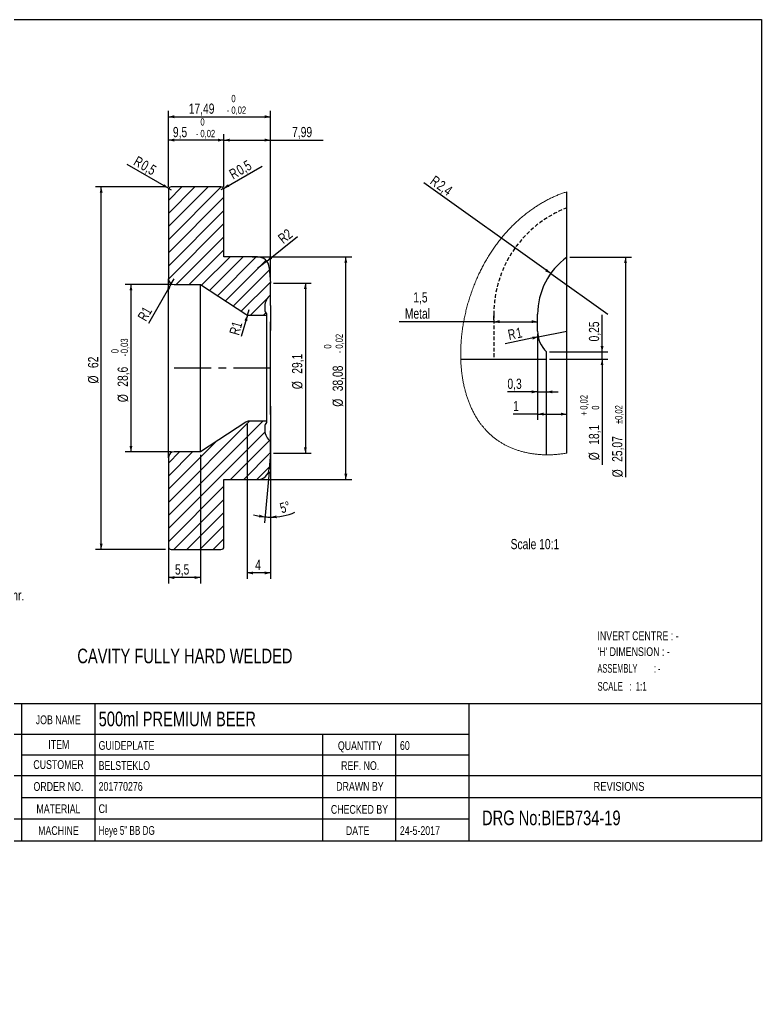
# Model space of a CAD drawing. Header units: millimetres. Extents: x 8 to 412, y -43 to 289.
# Drawn here: x 158.2 to 412, y -43.1 to 289 of the extents above; entities that cross this region are included whole.
import ezdxf

# ---------------------------------------------------------------- set-up
doc = ezdxf.new("R2010")
doc.units = ezdxf.units.MM
doc.linetypes.add('CENTERX2', pattern=[20.32, 12.7, -2.54, 2.54, -2.54])
doc.linetypes.add('HIDDEN', pattern=[1.905, 1.27, -0.635])
for name, color, linetype in [('CENTERLINE', 4, 'CENTERX2'), ('DIMENSIONS', 2, 'Continuous'), ('HATCH', 3, 'Continuous'), ('HIDDEN', 3, 'HIDDEN'), ('TEXT', 2, 'Continuous')]:
    doc.layers.add(name, color=color, linetype=linetype)
doc.layers.add('OUTLINE', color=7, linetype='Continuous', lineweight=25)
doc.styles.add('SLDTEXTSTYLE0', font='TXT', dxfattribs={"width": 0.75})
doc.styles.add('SLDTEXTSTYLE3', font='TXT', dxfattribs={"width": 0.797872})
doc.styles.add('SLDTEXTSTYLE4', font='TXT', dxfattribs={"width": 0.692308})
doc.styles.add('SLDTEXTSTYLE5', font='TXT', dxfattribs={"width": 0.660714})
doc.styles.add('SLDTEXTSTYLE6', font='TXT', dxfattribs={"width": 0.631579})
doc.dimstyles.new('SLDDIMSTYLE0', dxfattribs={"dimtxt": 3.5, "dimasz": 2, "dimexe": 0, "dimexo": 0.0625, "dimgap": 0.875, "dimtad": 1, "dimlfac": 0.5, "dimrnd": 1e-09, "dimzin": 12, "dimdsep": 46, "dimtxsty": 'SLDTEXTSTYLE0', "dimsah": 1, "dimcen": 0.09, "dimadec": 0, "dimazin": 3, "dimtfac": 1, "dimtofl": 0, "dimtmove": 0, "dimatfit": 3, "dimfxl": 1, "dimfrac": 2, "dimtolj": 1, "dimtzin": 12, "dimarcsym": 0})
doc.dimstyles.new('SLDDIMSTYLE10', dxfattribs={"dimtxt": 3.5, "dimasz": 2, "dimexe": 0, "dimexo": 0.0625, "dimgap": 0.875, "dimtad": 1, "dimdec": 4, "dimlfac": 0.5, "dimzin": 12, "dimdsep": 46, "dimtxsty": 'SLDTEXTSTYLE0', "dimsah": 1, "dimcen": 0.09, "dimazin": 3, "dimtfac": 1, "dimtofl": 0, "dimtmove": 0, "dimatfit": 3, "dimfxl": 1, "dimfrac": 2, "dimtolj": 1, "dimtzin": 12, "dimarcsym": 0})
doc.dimstyles.new('SLDDIMSTYLE11', dxfattribs={"dimtxt": 3.5, "dimasz": 2, "dimexe": 0, "dimexo": 0.0625, "dimgap": 0.875, "dimtad": 1, "dimlfac": 0.1, "dimrnd": 1e-09, "dimzin": 12, "dimdsep": 46, "dimtxsty": 'SLDTEXTSTYLE0', "dimsah": 1, "dimcen": 0.09, "dimadec": 0, "dimazin": 3, "dimtfac": 1, "dimtofl": 0, "dimtmove": 0, "dimatfit": 3, "dimfxl": 1, "dimfrac": 2, "dimtolj": 1, "dimtzin": 12, "dimarcsym": 0})
doc.dimstyles.new('SLDDIMSTYLE12', dxfattribs={"dimtxt": 3.5, "dimasz": 2, "dimexe": 0, "dimexo": 0.0625, "dimgap": 0.875, "dimtad": 1, "dimlfac": 0.1, "dimrnd": 1e-09, "dimzin": 12, "dimdsep": 46, "dimtxsty": 'SLDTEXTSTYLE0', "dimsah": 1, "dimcen": 0, "dimadec": 0, "dimazin": 3, "dimtfac": 1, "dimtofl": 0, "dimtmove": 0, "dimatfit": 3, "dimfxl": 1, "dimfrac": 2, "dimtolj": 1, "dimtzin": 12, "dimarcsym": 0})
doc.dimstyles.new('SLDDIMSTYLE13', dxfattribs={"dimtxt": 3.5, "dimasz": 2, "dimexe": 0, "dimexo": 0.0625, "dimgap": 0.875, "dimtad": 1, "dimlfac": 0.1, "dimrnd": 1e-09, "dimzin": 12, "dimdsep": 46, "dimtxsty": 'SLDTEXTSTYLE0', "dimsah": 1, "dimcen": 0.09, "dimse2": 1, "dimsd2": 1, "dimadec": 0, "dimazin": 3, "dimtol": 1, "dimtp": 0.02, "dimtfac": 1, "dimtofl": 0, "dimtmove": 0, "dimatfit": 3, "dimfxl": 1, "dimfrac": 2, "dimtolj": 1, "dimarcsym": 0})
doc.dimstyles.new('SLDDIMSTYLE14', dxfattribs={"dimtxt": 3.5, "dimasz": 2, "dimexe": 0, "dimexo": 0.0625, "dimgap": 0.875, "dimtad": 1, "dimlfac": 0.1, "dimrnd": 1e-09, "dimdsep": 46, "dimtxsty": 'SLDTEXTSTYLE0', "dimsah": 1, "dimcen": 0.09, "dimadec": 0, "dimazin": 2, "dimtfac": 1, "dimtmove": 0, "dimatfit": 0, "dimfxl": 1, "dimfrac": 2, "dimtolj": 1, "dimtzin": 12, "dimarcsym": 0})
doc.dimstyles.new('SLDDIMSTYLE15', dxfattribs={"dimtxt": 3.5, "dimasz": 2, "dimexe": 0, "dimexo": 0.0625, "dimgap": 0.875, "dimtad": 1, "dimlfac": 0.1, "dimrnd": 1e-09, "dimzin": 12, "dimdsep": 46, "dimtxsty": 'SLDTEXTSTYLE0', "dimsah": 1, "dimcen": 0.09, "dimse2": 1, "dimsd2": 1, "dimadec": 0, "dimazin": 3, "dimtol": 1, "dimtp": 0.02, "dimtm": 0.02, "dimtfac": 1, "dimtofl": 0, "dimtmove": 0, "dimatfit": 3, "dimfxl": 1, "dimfrac": 2, "dimtolj": 1, "dimarcsym": 0})
doc.dimstyles.new('SLDDIMSTYLE3', dxfattribs={"dimtxt": 3.5, "dimasz": 2, "dimexe": 0, "dimexo": 0.0625, "dimgap": 0.875, "dimtad": 1, "dimlfac": 0.5, "dimrnd": 1e-09, "dimzin": 12, "dimdsep": 46, "dimtxsty": 'SLDTEXTSTYLE0', "dimsah": 1, "dimcen": 0.09, "dimadec": 0, "dimazin": 3, "dimtol": 1, "dimtm": 0.02, "dimtfac": 1, "dimtofl": 0, "dimtmove": 0, "dimatfit": 3, "dimfxl": 1, "dimfrac": 2, "dimtolj": 1, "dimarcsym": 0})
doc.dimstyles.new('SLDDIMSTYLE4', dxfattribs={"dimtxt": 3.5, "dimasz": 2, "dimexe": 0, "dimexo": 0.0625, "dimgap": 0.875, "dimtad": 1, "dimdec": 1, "dimlfac": 0.5, "dimrnd": 1e-09, "dimzin": 12, "dimdsep": 46, "dimtxsty": 'SLDTEXTSTYLE0', "dimsah": 1, "dimcen": 0.09, "dimadec": 0, "dimazin": 3, "dimtfac": 1, "dimtdec": 1, "dimtofl": 0, "dimtmove": 0, "dimatfit": 3, "dimfxl": 1, "dimfrac": 2, "dimtolj": 1, "dimtzin": 12, "dimarcsym": 0})
doc.dimstyles.new('SLDDIMSTYLE5', dxfattribs={"dimtxt": 3.5, "dimasz": 2, "dimexe": 0, "dimexo": 0.0625, "dimgap": 0.875, "dimtad": 1, "dimlfac": 0.5, "dimrnd": 1e-09, "dimdsep": 46, "dimtxsty": 'SLDTEXTSTYLE0', "dimsah": 1, "dimcen": 0, "dimadec": 0, "dimazin": 2, "dimtfac": 1, "dimtofl": 0, "dimtmove": 0, "dimatfit": 3, "dimfxl": 1, "dimfrac": 2, "dimtolj": 1, "dimtzin": 12, "dimarcsym": 0})
doc.dimstyles.new('SLDDIMSTYLE6', dxfattribs={"dimtxt": 3.5, "dimasz": 2, "dimexe": 0, "dimexo": 0.0625, "dimgap": 0.875, "dimtad": 1, "dimlfac": 0.5, "dimrnd": 1e-09, "dimdsep": 46, "dimtxsty": 'SLDTEXTSTYLE0', "dimsah": 1, "dimcen": 0, "dimadec": 0, "dimazin": 2, "dimtfac": 1, "dimtofl": 0, "dimtmove": 0, "dimatfit": 3, "dimfxl": 1, "dimfrac": 2, "dimtolj": 1, "dimtzin": 12, "dimarcsym": 0})
doc.dimstyles.new('SLDDIMSTYLE7', dxfattribs={"dimtxt": 3.5, "dimasz": 2, "dimexe": 0, "dimexo": 0.0625, "dimgap": 0.875, "dimtad": 1, "dimlfac": 0.5, "dimrnd": 1e-09, "dimzin": 12, "dimdsep": 46, "dimtxsty": 'SLDTEXTSTYLE0', "dimsah": 1, "dimcen": 0.09, "dimadec": 0, "dimazin": 3, "dimtol": 1, "dimtm": 0.03, "dimtfac": 1, "dimtofl": 0, "dimtmove": 0, "dimatfit": 3, "dimfxl": 1, "dimfrac": 2, "dimtolj": 1, "dimarcsym": 0})
doc.dimstyles.new('SLDDIMSTYLE8', dxfattribs={"dimtxt": 3.5, "dimasz": 2, "dimexe": 0, "dimexo": 0.0625, "dimgap": 0.875, "dimtad": 1, "dimlfac": 0.5, "dimrnd": 1e-09, "dimzin": 12, "dimdsep": 46, "dimtxsty": 'SLDTEXTSTYLE0', "dimsah": 1, "dimcen": 0, "dimadec": 0, "dimazin": 3, "dimtfac": 1, "dimtofl": 0, "dimtmove": 0, "dimatfit": 3, "dimfxl": 1, "dimfrac": 2, "dimtolj": 1, "dimtzin": 12, "dimarcsym": 0})
doc.dimstyles.new('SLDDIMSTYLE9', dxfattribs={"dimtxt": 3.5, "dimasz": 2, "dimexe": 0, "dimexo": 0.0625, "dimgap": 0.875, "dimtad": 1, "dimlfac": 0.5, "dimrnd": 1e-09, "dimzin": 12, "dimdsep": 46, "dimtxsty": 'SLDTEXTSTYLE0', "dimsah": 1, "dimcen": 0, "dimadec": 0, "dimazin": 3, "dimtfac": 1, "dimtofl": 0, "dimtmove": 0, "dimatfit": 3, "dimfxl": 1, "dimfrac": 2, "dimtolj": 1, "dimtzin": 12, "dimarcsym": 0})

# ---------------------------------------------------------------- blocks, each defined once
blk = doc.blocks.new('SW_NOTE_6')
at = {"layer": 'TEXT', "color": 0, "char_height": 3.5, "attachment_point": 1, "style": 'SLDTEXTSTYLE0'}
for s, insert in [('Engrave :', (0.57, -0.04)), ('{500ml PREMIUM BEER/BIE/Pairnr.}', (0.57, -4.57))]:
    blk.add_mtext(s, dxfattribs=dict(at, insert=insert))
blk = doc.blocks.new('_D_1')
at = {"layer": 'DIMENSIONS'}
for p, q in [((237.79, 207.81), (271.85, 207.81)), ((269.85, 131.65), (269.85, 207.81)), ((229.17, 131.65), (271.85, 131.65))]:
    blk.add_line(p, q, dxfattribs=at)
for points in [[(269.85, 207.81), (269.35, 205.81), (270.35, 205.81)], [(269.85, 131.65), (270.35, 133.65), (269.35, 133.65)]]:
    blk.add_solid(points, dxfattribs=at)
at = {"layer": 'DIMENSIONS', "attachment_point": 1, "rotation": 90, "style": 'SLDTEXTSTYLE0'}
for s, insert, char_height in [('0,02', (266.35, 176.43), 2.5), ('0', (262.39, 176.43), 2.5), ('-', (266.35, 174.87), 2.5), ('38,08', (265.34, 161.85), 3.5), ('%%c', (265.34, 156.57), 3.5)]:
    blk.add_mtext(s, dxfattribs=dict(at, insert=insert, char_height=char_height))
blk = doc.blocks.new('_D_2')
at = {"layer": 'DIMENSIONS'}
for p, q in [((208.17, 231.73), (184.22, 231.73)), ((186.22, 107.73), (186.22, 231.73)), ((208.17, 107.73), (184.22, 107.73))]:
    blk.add_line(p, q, dxfattribs=at)
for points in [[(186.22, 231.73), (185.72, 229.73), (186.72, 229.73)], [(186.22, 107.73), (186.72, 109.73), (185.72, 109.73)]]:
    blk.add_solid(points, dxfattribs=at)
at = {"layer": 'DIMENSIONS', "char_height": 3.5, "attachment_point": 1, "rotation": 90, "style": 'SLDTEXTSTYLE0'}
for s, insert in [('62', (181.71, 169.79)), ('%%c', (181.71, 164.51))]:
    blk.add_mtext(s, dxfattribs=dict(at, insert=insert))
blk = doc.blocks.new('_D_3')
at = {"layer": 'DIMENSIONS'}
for p, q in [((209.17, 140.13), (209.17, 96.15)), ((220.17, 140.13), (220.17, 96.15)), ((220.17, 98.15), (209.17, 98.15))]:
    blk.add_line(p, q, dxfattribs=at)
for points in [[(209.17, 98.15), (211.17, 97.65), (211.17, 98.65)], [(220.17, 98.15), (218.17, 98.65), (218.17, 97.65)]]:
    blk.add_solid(points, dxfattribs=at)
at = {"layer": 'DIMENSIONS', "insert": (211.44, 102.66), "char_height": 3.5, "attachment_point": 1, "style": 'SLDTEXTSTYLE0'}
blk.add_mtext('5,5', dxfattribs=at)
blk = doc.blocks.new('_D_4')
at = {"layer": 'DIMENSIONS'}
for p, q in [((236.15, 150.63), (236.15, 97.73)), ((244.15, 150.63), (244.15, 97.73)), ((244.15, 99.73), (236.15, 99.73))]:
    blk.add_line(p, q, dxfattribs=at)
for points in [[(236.15, 99.73), (238.15, 99.23), (238.15, 100.23)], [(244.15, 99.73), (242.15, 100.23), (242.15, 99.23)]]:
    blk.add_solid(points, dxfattribs=at)
at = {"layer": 'DIMENSIONS', "insert": (238.86, 104.24), "char_height": 3.5, "attachment_point": 1, "style": 'SLDTEXTSTYLE0'}
blk.add_mtext('4', dxfattribs=at)
blk = doc.blocks.new('_D_5')
at = {"layer": 'DIMENSIONS'}
for q in [(195.13, 239.41), (210.17, 230.73)]:
    blk.add_line((209.3, 231.23), q, dxfattribs=at)
blk.add_solid([(209.3, 231.23), (207.82, 232.67), (207.32, 231.8)], dxfattribs=at)
at = {"layer": 'DIMENSIONS', "char_height": 3.5, "attachment_point": 1, "rotation": 330, "style": 'SLDTEXTSTYLE0'}
for s, insert in [('R', (198.72, 242.46)), ('0,5', (201.18, 241.04))]:
    blk.add_mtext(s, dxfattribs=dict(at, insert=insert))
blk = doc.blocks.new('_D_6')
at = {"layer": 'DIMENSIONS'}
for p, q in [((209.17, 231.73), (209.17, 257.73)), ((209.17, 255.73), (244.15, 255.73)), ((244.15, 199.81), (244.15, 257.73))]:
    blk.add_line(p, q, dxfattribs=at)
for points in [[(209.17, 255.73), (211.17, 255.23), (211.17, 256.23)], [(244.15, 255.73), (242.15, 256.23), (242.15, 255.23)]]:
    blk.add_solid(points, dxfattribs=at)
at = {"layer": 'DIMENSIONS', "attachment_point": 1, "style": 'SLDTEXTSTYLE0'}
for s, insert, char_height in [('0', (230.72, 263.2), 2.5), ('17,49', (216.14, 260.24), 3.5), ('0,02', (230.72, 259.23), 2.5), ('-', (229.15, 259.23), 2.5)]:
    blk.add_mtext(s, dxfattribs=dict(at, insert=insert, char_height=char_height))
blk = doc.blocks.new('_D_7')
at = {"layer": 'DIMENSIONS'}
for p, q in [((228.17, 231.73), (228.17, 249.73)), ((244.15, 199.81), (244.15, 249.73)), ((228.17, 247.73), (244.15, 247.73)), ((244.15, 247.73), (262.13, 247.73))]:
    blk.add_line(p, q, dxfattribs=at)
for points in [[(228.17, 247.73), (230.17, 247.23), (230.17, 248.23)], [(244.15, 247.73), (242.15, 248.23), (242.15, 247.23)]]:
    blk.add_solid(points, dxfattribs=at)
at = {"layer": 'DIMENSIONS', "insert": (251.49, 252.24), "char_height": 3.5, "attachment_point": 1, "style": 'SLDTEXTSTYLE0'}
blk.add_mtext('7,99', dxfattribs=at)
blk = doc.blocks.new('_D_8')
at = {"layer": 'DIMENSIONS'}
for p, q in [((209.17, 231.73), (209.17, 249.73)), ((228.17, 231.73), (228.17, 249.73)), ((228.17, 247.73), (209.17, 247.73))]:
    blk.add_line(p, q, dxfattribs=at)
for points in [[(209.17, 247.73), (211.17, 247.23), (211.17, 248.23)], [(228.17, 247.73), (226.17, 248.23), (226.17, 247.23)]]:
    blk.add_solid(points, dxfattribs=at)
at = {"layer": 'DIMENSIONS', "attachment_point": 1, "style": 'SLDTEXTSTYLE0'}
for s, insert, char_height in [('0', (220.14, 255.2), 2.5), ('9,5', (210.73, 252.24), 3.5), ('-', (218.58, 251.23), 2.5), ('0,02', (220.14, 251.23), 2.5)]:
    blk.add_mtext(s, dxfattribs=dict(at, insert=insert, char_height=char_height))
blk = doc.blocks.new('_D_9')
at = {"layer": 'DIMENSIONS'}
for q in [(241.2, 238.83), (227.17, 230.73)]:
    blk.add_line((228.03, 231.23), q, dxfattribs=at)
blk.add_solid([(228.03, 231.23), (230.02, 231.8), (229.52, 232.67)], dxfattribs=at)
at = {"layer": 'DIMENSIONS', "char_height": 3.5, "attachment_point": 1, "rotation": 30, "style": 'SLDTEXTSTYLE0'}
for s, insert in [('0,5', (232.02, 238.63)), ('R', (229.57, 237.22))]:
    blk.add_mtext(s, dxfattribs=dict(at, insert=insert))
blk = doc.blocks.new('_D_10')
at = {"layer": 'DIMENSIONS'}
for p, q in [((210.17, 198.33), (194.39, 198.33)), ((196.39, 198.33), (196.39, 141.13)), ((210.17, 141.13), (194.39, 141.13))]:
    blk.add_line(p, q, dxfattribs=at)
for points in [[(196.39, 198.33), (195.89, 196.33), (196.89, 196.33)], [(196.39, 141.13), (196.89, 143.13), (195.89, 143.13)]]:
    blk.add_solid(points, dxfattribs=at)
at = {"layer": 'DIMENSIONS', "attachment_point": 1, "rotation": 90, "style": 'SLDTEXTSTYLE0'}
for s, insert, char_height in [('0,03', (192.87, 174.87), 2.5), ('0', (189.64, 174.87), 2.5), ('-', (192.87, 173.76), 2.5), ('28,6', (191.82, 163.41), 3.5), ('%%c', (191.87, 158.13), 3.5)]:
    blk.add_mtext(s, dxfattribs=dict(at, insert=insert, char_height=char_height))
blk = doc.blocks.new('_D_11')
at = {"layer": 'DIMENSIONS'}
for q in [(211.17, 200.33), (202.34, 185.04)]:
    blk.add_line((210.17, 198.6), q, dxfattribs=at)
blk.add_solid([(210.17, 198.6), (208.73, 197.12), (209.6, 196.62)], dxfattribs=at)
at = {"layer": 'DIMENSIONS', "insert": (198.47, 187.27), "char_height": 3.5, "attachment_point": 1, "rotation": 60, "style": 'SLDTEXTSTYLE0'}
blk.add_mtext('R1', dxfattribs=at)
blk = doc.blocks.new('_D_12')
at = {"layer": 'DIMENSIONS'}
for q in [(236.75, 189.83), (234.09, 180.54)]:
    blk.add_line((236.2, 187.91), q, dxfattribs=at)
blk.add_solid([(236.2, 187.91), (235.17, 186.12), (236.13, 185.85)], dxfattribs=at)
at = {"layer": 'DIMENSIONS', "insert": (229.92, 181.73), "char_height": 3.5, "attachment_point": 1, "rotation": 74.0692, "style": 'SLDTEXTSTYLE0'}
blk.add_mtext('R1', dxfattribs=at)
blk = doc.blocks.new('_D_13')
at = {"layer": 'DIMENSIONS'}
for q in [(253.32, 214.75), (239.69, 203.81)]:
    blk.add_line((242.81, 206.32), q, dxfattribs=at)
blk.add_solid([(242.81, 206.32), (244.69, 207.18), (244.06, 207.96)], dxfattribs=at)
at = {"layer": 'DIMENSIONS', "insert": (246.29, 214.84), "char_height": 3.5, "attachment_point": 1, "rotation": 38.7734, "style": 'SLDTEXTSTYLE0'}
blk.add_mtext('R2', dxfattribs=at)
blk = doc.blocks.new('_D_14')
at = {"layer": 'DIMENSIONS'}
for p, q in [((245.15, 198.81), (258.02, 198.81)), ((256.02, 198.81), (256.02, 140.66)), ((245.15, 140.66), (258.02, 140.66))]:
    blk.add_line(p, q, dxfattribs=at)
for points in [[(256.02, 198.81), (255.52, 196.81), (256.52, 196.81)], [(256.02, 140.66), (256.52, 142.66), (255.52, 142.66)]]:
    blk.add_solid(points, dxfattribs=at)
at = {"layer": 'DIMENSIONS', "char_height": 3.5, "attachment_point": 1, "rotation": 90, "style": 'SLDTEXTSTYLE0'}
for s, insert in [('29,1', (251.45, 167.85)), ('%%c', (251.5, 162.57))]:
    blk.add_mtext(s, dxfattribs=dict(at, insert=insert))
blk = doc.blocks.new('_D_15')
at = {"layer": 'DIMENSIONS'}
for p, q in [((244.15, 139.66), (244.15, 116.83)), ((243.59, 134.31), (242.07, 116.92))]:
    blk.add_line(p, q, dxfattribs=at)
for start, end in [(254.5432, 265), (270, 292.3942), (265, 270)]:
    blk.add_arc((244.15, 140.66), 21.83, start, end, dxfattribs=at)
for points in [[(242.24, 118.91), (240.33, 119.67), (240.2, 118.68)], [(244.15, 118.83), (246.17, 118.42), (246.12, 119.42)]]:
    blk.add_solid(points, dxfattribs=at)
at = {"layer": 'DIMENSIONS', "insert": (246.95, 123.42), "char_height": 3.5, "attachment_point": 1, "rotation": 16.5718, "style": 'SLDTEXTSTYLE0'}
blk.add_mtext('5°', dxfattribs=at)
blk = doc.blocks.new('_D_16')
at = {"layer": 'DIMENSIONS'}
for p, q in [((320.44, 186.31), (320.44, 187.65)), ((335.44, 186.31), (335.44, 187.65)), ((320.44, 185.65), (288.06, 185.65)), ((320.44, 185.65), (335.44, 185.65))]:
    blk.add_line(p, q, dxfattribs=at)
for points in [[(320.44, 185.65), (322.44, 185.15), (322.44, 186.15)], [(335.44, 185.65), (333.44, 186.15), (333.44, 185.15)]]:
    blk.add_solid(points, dxfattribs=at)
at = {"layer": 'DIMENSIONS', "char_height": 3.5, "attachment_point": 1, "style": 'SLDTEXTSTYLE0'}
for s, insert in [('1,5', (292.92, 195.72)), ('Metal', (290.04, 190.17))]:
    blk.add_mtext(s, dxfattribs=dict(at, insert=insert))
blk = doc.blocks.new('_D_17')
at = {"layer": 'DIMENSIONS'}
for q in [(296.49, 233.09), (359.44, 188.17)]:
    blk.add_line((339.91, 202.11), q, dxfattribs=at)
blk.add_solid([(339.91, 202.11), (338.57, 203.68), (337.99, 202.87)], dxfattribs=at)
at = {"layer": 'DIMENSIONS', "char_height": 3.5, "attachment_point": 1, "rotation": 324.4905, "style": 'SLDTEXTSTYLE0'}
for s, insert in [('R', (300.4, 235.84)), ('2,4', (302.71, 234.2))]:
    blk.add_mtext(s, dxfattribs=dict(at, insert=insert))
blk = doc.blocks.new('_D_18')
at = {"layer": 'DIMENSIONS'}
for p, q in [((339.44, 172.8), (359.47, 172.8)), ((357.47, 172.8), (357.47, 136.68))]:
    blk.add_line(p, q, dxfattribs=at)
blk.add_solid([(357.47, 172.8), (356.97, 170.8), (357.97, 170.8)], dxfattribs=at)
at = {"layer": 'DIMENSIONS', "attachment_point": 1, "rotation": 90, "style": 'SLDTEXTSTYLE0'}
for s, insert, char_height in [('0,02', (350, 155.54), 2.5), ('0', (353.97, 155.54), 2.5), ('+', (350, 153.52), 2.5), ('18,1', (352.96, 143.55), 3.5), ('%%c', (352.96, 138.27), 3.5)]:
    blk.add_mtext(s, dxfattribs=dict(at, insert=insert, char_height=char_height))
blk = doc.blocks.new('_D_19')
at = {"layer": 'DIMENSIONS'}
for q in [(324.35, 178.09), (345.44, 182.44)]:
    blk.add_line((335.65, 180.42), q, dxfattribs=at)
blk.add_solid([(335.65, 180.42), (333.59, 180.51), (333.79, 179.53)], dxfattribs=at)
at = {"layer": 'DIMENSIONS', "char_height": 3.5, "attachment_point": 1, "rotation": 11.6476, "style": 'SLDTEXTSTYLE0'}
for s, insert in [('R', (325, 182.8)), ('1', (327.78, 183.37))]:
    blk.add_mtext(s, dxfattribs=dict(at, insert=insert))
blk = doc.blocks.new('_D_20')
at = {"layer": 'DIMENSIONS'}
for p, q in [((335.44, 181.44), (335.44, 159.65)), ((335.44, 161.65), (325.11, 161.65)), ((335.44, 161.65), (338.44, 161.65)), ((338.44, 161.65), (342.44, 161.65))]:
    blk.add_line(p, q, dxfattribs=at)
for points in [[(335.44, 161.65), (333.44, 162.15), (333.44, 161.15)], [(338.44, 161.65), (340.44, 161.15), (340.44, 162.15)]]:
    blk.add_solid(points, dxfattribs=at)
at = {"layer": 'DIMENSIONS', "insert": (325.11, 166.16), "char_height": 3.5, "attachment_point": 1, "style": 'SLDTEXTSTYLE0'}
blk.add_mtext('0,3', dxfattribs=at)
blk = doc.blocks.new('_D_21')
at = {"layer": 'DIMENSIONS'}
for p, q in [((335.44, 181.44), (335.44, 152.04)), ((335.44, 154.04), (327.05, 154.04)), ((335.44, 154.04), (345.44, 154.04))]:
    blk.add_line(p, q, dxfattribs=at)
for points in [[(335.44, 154.04), (337.44, 153.54), (337.44, 154.54)], [(345.44, 154.04), (343.44, 154.54), (343.44, 153.54)]]:
    blk.add_solid(points, dxfattribs=at)
at = {"layer": 'DIMENSIONS', "insert": (327.05, 158.55), "char_height": 3.5, "attachment_point": 1, "style": 'SLDTEXTSTYLE0'}
blk.add_mtext('1', dxfattribs=at)
blk = doc.blocks.new('_D_22')
at = {"layer": 'DIMENSIONS'}
for p, q in [((346.44, 207.67), (367.47, 207.67)), ((365.47, 207.67), (365.47, 132.44))]:
    blk.add_line(p, q, dxfattribs=at)
blk.add_solid([(365.47, 207.67), (364.97, 205.67), (365.97, 205.67)], dxfattribs=at)
at = {"layer": 'DIMENSIONS', "attachment_point": 1, "rotation": 90, "style": 'SLDTEXTSTYLE0'}
for s, insert, char_height in [('±0,02', (361.92, 150.65), 2.5), ('25,07', (360.9, 137.72), 3.5), ('%%c', (360.96, 132.44), 3.5)]:
    blk.add_mtext(s, dxfattribs=dict(at, insert=insert, char_height=char_height))
blk = doc.blocks.new('_D_23')
at = {"layer": 'DIMENSIONS'}
for p, q in [((357.47, 175.3), (357.47, 187.94)), ((339.44, 175.3), (359.47, 175.3)), ((339.44, 172.8), (359.47, 172.8)), ((357.47, 172.8), (357.47, 175.3)), ((357.47, 172.8), (357.47, 168.8))]:
    blk.add_line(p, q, dxfattribs=at)
for points in [[(357.47, 175.3), (357.97, 177.3), (356.97, 177.3)], [(357.47, 172.8), (356.97, 170.8), (357.97, 170.8)]]:
    blk.add_solid(points, dxfattribs=at)
at = {"layer": 'DIMENSIONS', "insert": (352.96, 178.89), "char_height": 3.5, "attachment_point": 1, "rotation": 90, "style": 'SLDTEXTSTYLE0'}
blk.add_mtext('0,25', dxfattribs=at)

msp = doc.modelspace()

# ---------------------------------------------------------------- hatches: boundary and pattern name
at = {"layer": 'HATCH'}
h = msp.add_hatch(dxfattribs=at)
h.set_pattern_fill('ANSI31', color=256, style=0)
edge = h.paths.add_edge_path(flags=0)
edge.add_line((239.69461, 207.81243), (228.16789, 207.81243))
edge.add_line((228.16789, 207.81243), (228.16789, 230.73243))
edge.add_arc((227.16789, 230.73243), 1, 0, 90)
edge.add_line((227.16789, 231.73243), (210.16789, 231.73243))
edge.add_arc((210.16789, 230.73243), 1, 90, 180)
edge.add_line((209.16789, 230.73243), (209.16789, 200.33243))
edge.add_arc((211.16789, 200.33243), 2, 180, 270)
edge.add_line((211.16789, 198.33243), (220.16789, 198.33243))
edge.add_line((220.16789, 198.33243), (235.64789, 188.16097))
edge.add_arc((236.74617, 189.83243), 2, 236.6922311, 270)
edge.add_line((236.74617, 187.83243), (242.74789, 187.83243))
edge.add_line((242.74789, 187.83243), (242.74789, 188.33243))
edge.add_arc((244.14789, 189.76072), 2, 180, 225.572996, ccw=False)
edge.add_line((242.14789, 189.76072), (242.14789, 190.90731))
edge.add_arc((246.94789, 190.90731), 4.8, 125.6853347, 180, ccw=False)
edge.add_line((244.14789, 194.80603), (244.14789, 198.80603))
edge.add_line((244.14789, 198.80603), (243.67939, 204.16106))
edge.add_arc((239.69461, 203.81243), 4, 5, 90)
h = msp.add_hatch(dxfattribs=at)
h.set_pattern_fill('ANSI31', color=256, style=0)
edge = h.paths.add_edge_path(flags=0)
edge.add_line((243.67939, 135.30381), (244.14789, 140.65884))
edge.add_line((244.14789, 140.65884), (244.14789, 144.65884))
edge.add_arc((246.94789, 148.55755), 4.8, 180, 234.3146653, ccw=False)
edge.add_line((242.14789, 148.55755), (242.14789, 149.70415))
edge.add_arc((244.14789, 149.70415), 2, 134.427004, 180, ccw=False)
edge.add_line((242.74789, 151.13243), (242.74789, 151.63243))
edge.add_line((242.74789, 151.63243), (236.74617, 151.63243))
edge.add_arc((236.74617, 149.63243), 2, 90, 123.3077689)
edge.add_line((235.64789, 151.3039), (220.16789, 141.13243))
edge.add_line((220.16789, 141.13243), (211.16789, 141.13243))
edge.add_arc((211.16789, 139.13243), 2, 90, 180)
edge.add_line((209.16789, 139.13243), (209.16789, 108.73243))
edge.add_arc((210.16789, 108.73243), 1, 180, 270)
edge.add_line((210.16789, 107.73243), (227.16789, 107.73243))
edge.add_arc((227.16789, 108.73243), 1, 270, 360)
edge.add_line((228.16789, 108.73243), (228.16789, 131.65243))
edge.add_line((228.16789, 131.65243), (239.69461, 131.65243))
edge.add_arc((239.69461, 135.65243), 4, 270, 355)

# ---------------------------------------------------------------- linework, layer by layer
at = {"color": 7, "linetype": 'Continuous', "lineweight": 18, "flags": 128}
msp.add_lwpolyline([(345.44279, 230.0506), (345.14173, 229.95825), (344.84037, 229.86268), (344.53875, 229.76388), (344.23689, 229.6619), (343.93482, 229.55675), (343.63258, 229.44844), (343.33018, 229.33698), (343.02767, 229.22242), (342.71066, 229.09908), (342.39359, 228.97236), (342.07648, 228.84228), (341.75938, 228.70887), (341.44232, 228.57215), (341.12533, 228.43214), (340.80844, 228.28886), (340.49169, 228.14233), (340.17512, 227.99257), (339.85875, 227.83962), (339.54262, 227.68349), (339.22677, 227.52419), (338.92925, 227.37112), (338.63203, 227.21528), (338.33514, 227.0567), (338.03861, 226.89537), (337.74246, 226.73133), (337.42883, 226.55441), (337.11569, 226.37447), (336.80309, 226.19154), (336.49106, 226.00564), (336.17963, 225.8168), (335.86884, 225.62503), (335.57642, 225.44156), (335.28463, 225.25553), (334.99349, 225.06695), (334.70303, 224.87586), (334.41328, 224.68224), (334.09077, 224.46323), (333.76922, 224.24114), (333.44866, 224.016), (333.12915, 223.78784), (332.81071, 223.55667), (332.49338, 223.32254), (332.17722, 223.08546), (331.86224, 222.84546), (331.53885, 222.59503), (331.21681, 222.34154), (330.89617, 222.08505), (330.57697, 221.82554), (330.25925, 221.56308), (329.94306, 221.29768), (329.62844, 221.02937), (329.31544, 220.75818), (328.98931, 220.47102), (328.66505, 220.18075), (328.3427, 219.88742), (328.02233, 219.59105), (327.70397, 219.29168), (327.38767, 218.98934), (327.0735, 218.68406), (326.76149, 218.37588), (326.45169, 218.06481), (326.14416, 217.7509), (325.83895, 217.43419), (325.5361, 217.1147), (325.25277, 216.81095), (324.97162, 216.50478), (324.69271, 216.19623), (324.41606, 215.88531), (324.14173, 215.57206), (323.85334, 215.23731), (323.56759, 214.9), (323.28449, 214.56016), (323.00405, 214.21784), (322.72627, 213.87305), (322.45116, 213.52586), (322.19421, 213.19631), (321.93964, 212.86466), (321.68744, 212.53095), (321.43763, 212.19521), (321.19021, 211.85747), (320.94519, 211.51775), (320.70255, 211.17607), (320.46232, 210.83249), (320.22449, 210.48702), (319.98906, 210.13968), (319.76019, 209.79676), (319.53364, 209.4521), (319.30942, 209.10573), (319.08754, 208.75768), (318.85056, 208.37996), (318.61632, 208.00036), (318.3848, 207.61888), (318.15603, 207.23557), (317.93001, 206.85047), (317.70673, 206.46362), (317.49874, 206.09729), (317.2932, 205.72946), (317.09011, 205.36015), (316.88948, 204.9894), (316.69132, 204.61723), (316.49562, 204.24368), (316.30239, 203.86877), (316.11164, 203.49252), (315.92337, 203.11498), (315.73757, 202.73617), (315.55752, 202.36291), (315.37986, 201.98848), (315.20461, 201.61291), (315.03177, 201.23622), (314.83829, 200.80685), (314.64792, 200.37611), (314.46068, 199.94404), (314.27657, 199.5107), (314.09559, 199.07611), (313.91776, 198.64032), (313.74307, 198.20336), (313.57152, 197.76528), (313.3952, 197.30519), (313.22234, 196.84394), (313.05296, 196.3816), (312.88706, 195.91822), (312.72464, 195.45384), (312.56572, 194.98849), (312.42128, 194.55556), (312.27986, 194.12188), (312.14146, 193.68749), (312.0061, 193.25243), (311.87377, 192.81672), (311.74677, 192.38822), (311.6227, 191.95918), (311.50157, 191.52964), (311.38339, 191.09962), (311.26585, 190.66037), (311.15138, 190.22071), (311.03999, 189.78066), (310.93168, 189.34027), (310.82647, 188.89959), (310.72436, 188.45863), (310.62535, 188.01744), (310.52944, 187.57607), (310.43665, 187.13453), (310.34697, 186.69289), (310.26041, 186.25115), (310.17698, 185.80938), (310.09667, 185.3676), (310.0195, 184.92585), (309.93825, 184.44001), (309.86079, 183.95431), (309.78715, 183.46878), (309.71733, 182.98349), (309.65133, 182.49848), (309.59466, 182.05785), (309.54115, 181.61753), (309.49082, 181.17758), (309.44367, 180.73799), (309.39971, 180.29884), (309.35894, 179.86015), (309.32136, 179.42196), (309.28972, 179.02075), (309.26078, 178.62003), (309.23453, 178.21981), (309.21098, 177.82013), (309.19013, 177.42102), (309.172, 177.0225), (309.15657, 176.62461), (309.14385, 176.22737), (309.13386, 175.83081), (309.12658, 175.43497), (309.12203, 175.03985), (309.12021, 174.64551), (309.121, 174.27444), (309.12422, 173.9041), (309.12987, 173.5345), (309.13796, 173.1657), (309.1485, 172.79769), (309.16337, 172.38218), (309.18138, 171.96775), (309.20253, 171.55445), (309.22683, 171.14233), (309.25427, 170.73141), (309.28487, 170.32172), (309.31863, 169.9133), (309.35555, 169.50621), (309.39763, 169.08115), (309.44319, 168.65761), (309.49223, 168.23563), (309.54477, 167.81524), (309.6008, 167.39648), (309.66034, 166.9794), (309.71417, 166.62327), (309.77057, 166.26842), (309.82955, 165.91488), (309.89113, 165.56268), (309.95529, 165.21183), (310.02205, 164.86238), (310.0914, 164.51433), (310.17069, 164.13314), (310.25313, 163.75373), (310.33873, 163.37613), (310.42748, 163.00036), (310.5194, 162.62647), (310.60125, 162.30542), (310.68545, 161.98581), (310.77202, 161.66767), (310.86096, 161.35102), (310.95226, 161.03587), (311.04424, 160.72784), (311.13851, 160.4213), (311.23508, 160.11628), (311.33394, 159.81279), (311.43718, 159.50471), (311.54282, 159.19828), (311.65086, 158.89351), (311.7613, 158.59042), (311.87414, 158.28905), (311.98939, 157.9894), (312.10705, 157.69151), (312.22713, 157.39539), (312.34961, 157.10106), (312.47452, 156.80856), (312.60184, 156.51789), (312.73159, 156.22908), (312.86376, 155.94215), (312.99837, 155.65713), (313.14924, 155.34583), (313.30305, 155.03689), (313.45982, 154.73034), (313.61954, 154.42621), (313.78222, 154.12452), (313.93268, 153.8524), (314.08559, 153.58236), (314.24095, 153.31441), (314.39877, 153.04856), (314.55904, 152.78485), (314.72178, 152.5233), (314.88698, 152.26392), (315.04058, 152.02808), (315.19625, 151.79412), (315.354, 151.56203), (315.51383, 151.33184), (315.67574, 151.10356), (315.83974, 150.87722), (316.00582, 150.65283), (316.17398, 150.4304), (316.34424, 150.20995), (316.51659, 149.9915), (316.69103, 149.77507), (316.86757, 149.56067), (317.03594, 149.36039), (317.20619, 149.16196), (317.37829, 148.96537), (317.55227, 148.77065), (317.72813, 148.5778), (317.93393, 148.35704), (318.14225, 148.13882), (318.35308, 147.92319), (318.56643, 147.71016), (318.7823, 147.49974), (319.0007, 147.29197), (319.22161, 147.08686), (319.42635, 146.9012), (319.6332, 146.71782), (319.84219, 146.53672), (320.05331, 146.35794), (320.26656, 146.18147), (320.48195, 146.00735), (320.69947, 145.83558), (320.91914, 145.6662), (321.14095, 145.4992), (321.3649, 145.3346), (321.59099, 145.17244), (321.81924, 145.01271), (322.03641, 144.86436), (322.2555, 144.71822), (322.4765, 144.57428), (322.69942, 144.43258), (322.92426, 144.29311), (323.16481, 144.14765), (323.40748, 144.00473), (323.65223, 143.86434), (323.89902, 143.72649), (324.14784, 143.59119), (324.39864, 143.45843), (324.6369, 143.33559), (324.87687, 143.21502), (325.11852, 143.09671), (325.36182, 142.98068), (325.60675, 142.86692), (325.882, 142.74264), (326.15921, 142.6212), (326.43833, 142.5026), (326.71933, 142.38685), (327.00217, 142.27394), (327.28681, 142.16387), (327.57323, 142.05666), (327.86137, 141.95231), (328.15048, 141.85106), (328.44125, 141.75266), (328.73362, 141.6571), (329.02755, 141.5644), (329.32302, 141.47456), (329.61999, 141.38757), (329.90132, 141.30818), (330.18391, 141.23134), (330.46774, 141.15703), (330.75277, 141.08529), (331.03896, 141.0161), (331.35972, 140.94189), (331.68185, 140.87088), (332.00531, 140.80305), (332.33005, 140.73842), (332.65604, 140.67699), (332.98322, 140.61876), (333.31156, 140.56374), (333.64101, 140.51192), (333.97153, 140.46332), (334.30307, 140.41793), (334.63559, 140.37576), (334.96905, 140.33681), (335.3034, 140.30109), (335.63859, 140.2686), (335.97459, 140.23934), (336.31136, 140.21332), (336.66492, 140.18953), (337.01922, 140.16931), (337.37421, 140.15265), (337.72984, 140.13955), (338.08605, 140.13003), (338.44279, 140.12408), (338.80733, 140.1217), (339.17233, 140.12305), (339.53772, 140.12814), (339.90345, 140.13697), (340.26948, 140.14954), (340.63574, 140.16586), (340.98124, 140.18468), (341.32687, 140.20685), (341.67257, 140.23236), (342.01829, 140.26121), (342.364, 140.29341), (342.70965, 140.32897), (343.0552, 140.36789), (343.4006, 140.41017), (343.7458, 140.45581), (344.09076, 140.50482), (344.42929, 140.55623), (344.76749, 140.6109), (345.10534, 140.66883), (345.44279, 140.73002)], dxfattribs=at)
at = {"layer": 'CENTERLINE'}
msp.add_line((244.14789, 169.73243), (209.16789, 169.73243), dxfattribs=at)
at = {"layer": 'HIDDEN'}
msp.add_line((320.44279, 188.17208), (320.44279, 172.79769), dxfattribs=at)
msp.add_arc((359.44279, 188.17208), 39, 111.0372213, 180, dxfattribs=at)
at = {"layer": 'OUTLINE'}
for p, q in [((8, 289), (412, 289)), ((412, 289), (412, 8)), ((209.16789, 230.73243), (209.16789, 200.33243)), ((227.16789, 231.73243), (210.16789, 231.73243)), ((228.16789, 207.81243), (228.16789, 230.73243)), ((345.44279, 207.66568), (345.44279, 230.0506)), ((239.69461, 207.81243), (228.16789, 207.81243)), ((345.44279, 140.73002), (345.44279, 207.66568)), ((243.67939, 204.16106), (244.14789, 198.80603)), ((209.16789, 139.13243), (209.16789, 200.33243)), ((211.16789, 198.33243), (220.16789, 198.33243)), ((220.16789, 141.13243), (220.16789, 198.33243)), ((220.16789, 198.33243), (235.64789, 188.16097)), ((244.14789, 194.80603), (244.14789, 198.80603)), ((244.14789, 191.18968), (244.14789, 194.80603)), ((242.14789, 190.90731), (242.14789, 189.76072)), ((244.08789, 191.15778), (244.08789, 182.6725)), ((236.74617, 187.83243), (242.74789, 187.83243)), ((242.74789, 188.33243), (242.74789, 187.83243)), ((242.74789, 187.83243), (242.74789, 151.63243)), ((335.44279, 182.43912), (335.44279, 188.17208)), ((244.14789, 182.7044), (244.14789, 185.60538)), ((244.14789, 156.76047), (244.14789, 182.7044)), ((309.1485, 172.79769), (338.44279, 172.79769)), ((338.44279, 172.79769), (338.44279, 175.29769)), ((338.44279, 140.12408), (338.44279, 172.79769)), ((244.08789, 156.79237), (244.08789, 148.30709)), ((244.14789, 153.85948), (244.14789, 156.76047)), ((235.64789, 151.3039), (220.16789, 141.13243)), ((242.74789, 151.63243), (236.74617, 151.63243)), ((242.14789, 149.70415), (242.14789, 148.55755)), ((242.74789, 151.63243), (242.74789, 151.13243)), ((244.14789, 144.65884), (244.14789, 148.27519)), ((244.14789, 140.65884), (244.14789, 144.65884)), ((220.16789, 141.13243), (211.16789, 141.13243)), ((244.14789, 140.65884), (243.67939, 135.30381)), ((209.16789, 139.13243), (209.16789, 108.73243)), ((228.16789, 131.65243), (239.69461, 131.65243)), ((228.16789, 108.73243), (228.16789, 131.65243)), ((210.16789, 107.73243), (227.16789, 107.73243)), ((412, 55), (8, 55)), ((159, 55), (159, 8)), ((184, 55), (184, 8)), ((312, 8), (312, 55)), ((159, 44.5), (99, 44.5)), ((312, 44.5), (159, 44.5)), ((262, 8), (262, 44.5)), ((287, 8), (287, 44.5)), ((159, 37.5), (312, 37.5)), ((99, 30.5), (412, 30.5)), ((159, 23), (312, 23)), ((312, 23), (412, 23)), ((312, 15.5), (99, 15.5)), ((412, 8), (8, 8))]:
    msp.add_line(p, q, dxfattribs=at)
for centre, radius, start, end in [((210.16789, 230.73243), 1, 90, 180), ((227.16789, 230.73243), 1, 0, 90), ((239.69461, 203.81243), 4, 5, 90), ((359.4428, 188.17209), 24, 125.6853403, 180.0000139), ((211.16789, 200.33243), 2, 180, 270), ((246.94789, 190.90731), 4.8, 125.6853347, 180), ((244.14789, 189.76072), 2, 180, 225.572996), ((236.74617, 189.83243), 2, 236.6922311, 270), ((345.44281, 182.43913), 10.00002, 180.0000456, 225.5729544), ((236.74617, 149.63243), 2, 90, 123.3077689), ((244.14789, 149.70415), 2, 134.427004, 180), ((246.94789, 148.55755), 4.8, 180, 234.3146653), ((211.16789, 139.13243), 2, 90, 180), ((239.69461, 135.65243), 4, 270, 355), ((210.16789, 108.73243), 1, 180, 270), ((227.16789, 108.73243), 1, 270, 0)]:
    msp.add_arc(centre, radius, start, end, dxfattribs=at)
for points in [[(244.14789, 191.18968), (244.12777, 191.17916), (244.10777, 191.16852), (244.08789, 191.15778)], [(244.08789, 182.6725), (244.10777, 182.68324), (244.12777, 182.69387), (244.14789, 182.7044)], [(244.14789, 156.76047), (244.12777, 156.77099), (244.10777, 156.78162), (244.08789, 156.79237)], [(244.08789, 148.30709), (244.10777, 148.29634), (244.12777, 148.28571), (244.14789, 148.27519)]]:
    msp.add_open_spline(points, degree=3, dxfattribs=at)

# ---------------------------------------------------------------- block references
at = {"layer": 'TEXT'}
msp.add_blockref('SW_NOTE_6', (103.76881, 98.39391), dxfattribs=at)

# ---------------------------------------------------------------- texts
for s, insert, char_height, attachment_point, style in [('Scale 10:1', (326.20118, 111.35572), 3.5, 1, 'SLDTEXTSTYLE0'), ('INVERT CENTRE : -', (355.88583, 79.73474), 3, 1, 'SLDTEXTSTYLE0'), ('CAVITY FULLY HARD WELDED', (178.04425, 73.84573), 5, 1, 'SLDTEXTSTYLE0'), ("'H' DIMENSION : -", (355.88583, 74.32381), 3, 1, 'SLDTEXTSTYLE0'), ('ASSEMBLY        : -', (355.88583, 68.60543), 3, 1, 'SLDTEXTSTYLE6'), ('SCALE   :  1:1', (355.88583, 62.45853), 3, 1, 'SLDTEXTSTYLE5'), ('JOB NAME', (171.51943, 51.01097), 3, 2, 'SLDTEXTSTYLE0'), ('{500ml PREMIUM BEER}', (185.33565, 52.31634), 5, 1, 'SLDTEXTSTYLE0'), ('ITEM', (171.71839, 42.58459), 3, 2, 'SLDTEXTSTYLE0'), ('GUIDEPLATE', (185.33565, 42.25126), 3, 1, 'SLDTEXTSTYLE0'), ('QUANTITY', (274.73922, 42.16498), 3, 2, 'SLDTEXTSTYLE0'), ('60', (288.35518, 42.22289), 3, 1, 'SLDTEXTSTYLE0'), ('CUSTOMER', (171.61526, 35.70858), 3, 2, 'SLDTEXTSTYLE0'), ('BELSTEKLO', (185.33565, 35.37524), 3, 1, 'SLDTEXTSTYLE0'), ('REF. NO.', (274.75477, 35.3534), 3, 2, 'SLDTEXTSTYLE0'), ('ORDER NO.', (171.58401, 28.20789), 3, 2, 'SLDTEXTSTYLE0'), ('{201770276}', (185.32857, 28.25372), 3, 1, 'SLDTEXTSTYLE0'), ('DRAWN BY', (274.67352, 28.24386), 3, 2, 'SLDTEXTSTYLE0'), ('REVISIONS', (363.25388, 28.24386), 3, 2, 'SLDTEXTSTYLE3'), ('MATERIAL', (171.59131, 20.58667), 3, 2, 'SLDTEXTSTYLE0'), ('CI', (185.32857, 20.63251), 3, 1, 'SLDTEXTSTYLE0'), ('CHECKED BY', (274.51608, 20.38182), 3, 2, 'SLDTEXTSTYLE0'), ('{DRG No:BIEB734-19}', (316.41236, 18.48179), 5, 1, 'SLDTEXTSTYLE0'), ('MACHINE', (171.58922, 13.13696), 3, 2, 'SLDTEXTSTYLE0'), ('Heye 5" BB DG', (185.32857, 13.18279), 3, 1, 'SLDTEXTSTYLE4'), ('DATE', (273.86978, 13.08877), 3, 2, 'SLDTEXTSTYLE0'), ('24-5-2017', (288.31932, 13.1346), 3, 1, 'SLDTEXTSTYLE0')]:
    msp.add_mtext(s, dxfattribs=dict(at, insert=insert, char_height=char_height, attachment_point=attachment_point, style=style))

# ---------------------------------------------------------------- dimensions: what is measured, and where the dimension line sits
at = {"layer": 'DIMENSIONS'}
for base, p1, p2, dimstyle, picture, middle in [((244.14789, 255.73243), (209.16789, 230.73243), (244.14789, 198.80603), 'SLDDIMSTYLE3', '_D_6', (226.65789, 255.73243)), ((209.16789, 247.73243), (228.16789, 230.73243), (209.16789, 230.73243), 'SLDDIMSTYLE3', '_D_8', (218.66789, 247.73243)), ((244.14789, 247.73243), (228.16789, 230.73243), (244.14789, 198.80603), 'SLDDIMSTYLE0', '_D_7', (256.01545, 247.73243)), ((338.44279, 161.65087), (335.44279, 182.43912), (338.44279, 175.29769), 'SLDDIMSTYLE14', '_D_20', (328.34661, 161.65087)), ((236.14789, 99.73243), (244.14789, 151.63243), (236.14789, 151.63243), 'SLDDIMSTYLE0', '_D_4', (240.14789, 99.73243)), ((209.16789, 98.14639), (220.16789, 141.13243), (209.16789, 141.13243), 'SLDDIMSTYLE4', '_D_3', (214.66789, 98.14639))]:
    dim = msp.add_linear_dim(base=base, p1=p1, p2=p2, dimstyle=dimstyle, dxfattribs=at)
    dim.commit()
    dim.dimension.update_dxf_attribs({"geometry": picture, "text_midpoint": middle, "dimtype": 160})
for center, mpoint, dimstyle, picture, middle in [((210.16789, 230.73243), (209.30187, 231.23243), 'SLDDIMSTYLE5', '_D_5', (200.25344, 236.45656)), ((227.16789, 230.73243), (228.03392, 231.23243), 'SLDDIMSTYLE6', '_D_9', (236.10842, 235.89425)), ((359.44279, 188.17208), (339.90634, 202.11221), 'SLDDIMSTYLE12', '_D_17', (301.51989, 229.50267)), ((239.69461, 203.81243), (242.81312, 206.3174), 'SLDDIMSTYLE9', '_D_13', (251.39871, 213.21383)), ((211.16789, 200.33243), (210.16789, 198.60038), 'SLDDIMSTYLE8', '_D_11', (203.56784, 187.16875)), ((236.74617, 189.83243), (236.19721, 187.90924), 'SLDDIMSTYLE8', '_D_12', (234.70833, 182.69308)), ((345.44279, 182.43912), (335.64871, 180.4202), 'SLDDIMSTYLE12', '_D_19', (328.34662, 178.91498))]:
    dim = msp.add_radius_dim(center=center, mpoint=mpoint, dimstyle=dimstyle, dxfattribs=at)
    dim.commit()
    dim.dimension.update_dxf_attribs({"geometry": picture, "text_midpoint": middle, "dimtype": 164})
for base, p1, p2, angle, text, dimstyle, picture, middle in [((183.44236, 231.73243), (209.16789, 107.73243), (209.16789, 231.73243), 90, '%%c<>', 'SLDDIMSTYLE4', '_D_2', (183.44236, 169.73243)), ((269.85153, 207.81243), (228.16789, 131.65243), (228.16789, 207.81243), 90, '%%c<>', 'SLDDIMSTYLE3', '_D_1', (269.85153, 169.73243)), ((365.46897, 207.66567), (345.44279, -43.07029), (345.44279, 207.66567), 90, '%%c<>', 'SLDDIMSTYLE15', '_D_22', (365.46897, 145.69073)), ((196.38601, 141.13243), (211.16789, 198.33243), (211.16789, 141.13243), 90, '%%c<>', 'SLDDIMSTYLE7', '_D_10', (196.38601, 169.73243)), ((256.01545, 140.65884), (244.14789, 198.80603), (244.14789, 140.65884), 90, '%%c<>', 'SLDDIMSTYLE4', '_D_14', (256.01545, 169.73243)), ((335.44279, 185.65468), (320.44279, 185.3056), (335.44279, 185.3056), 0, '<>\\PMetal', 'SLDDIMSTYLE11', '_D_16', (296.15649, 185.65468)), ((357.46897, -8.20231), (338.44279, 172.79769), (338.44279, -8.20231), 90, '%%c<>', 'SLDDIMSTYLE13', '_D_18', (357.46897, 150.13445))]:
    dim = msp.add_linear_dim(base=base, p1=p1, p2=p2, angle=angle, text=text, dimstyle=dimstyle, dxfattribs=at)
    dim.commit()
    dim.dimension.update_dxf_attribs({"geometry": picture, "text_midpoint": middle, "dimtype": 160})
for base, p1, p2, angle, dimstyle, picture, middle in [((357.46897, 175.29769), (338.44279, 172.79769), (338.44279, 175.29769), 90, 'SLDDIMSTYLE14', '_D_23', (357.46897, 183.41615)), ((345.44279, 154.04289), (335.44279, 182.43912), (345.44279, 140.73002), 0, 'SLDDIMSTYLE11', '_D_21', (328.34661, 154.04289))]:
    dim = msp.add_linear_dim(base=base, p1=p1, p2=p2, angle=angle, dimstyle=dimstyle, dxfattribs=at)
    dim.commit()
    dim.dimension.update_dxf_attribs({"geometry": picture, "text_midpoint": middle, "dimtype": 160})
dim = msp.add_angular_dim_2l(base=(243.19553, 118.84626), line1=((244.14789, 140.65884), (243.67939, 135.30381)), line2=((244.14789, 144.65884), (244.14789, 140.65884)), dimstyle='SLDDIMSTYLE10', dxfattribs=at)
dim.commit()
dim.dimension.update_dxf_attribs({"geometry": '_D_15', "text_midpoint": (250.37513, 119.73237), "dimtype": 162})

doc.saveas('drawing.dxf')
